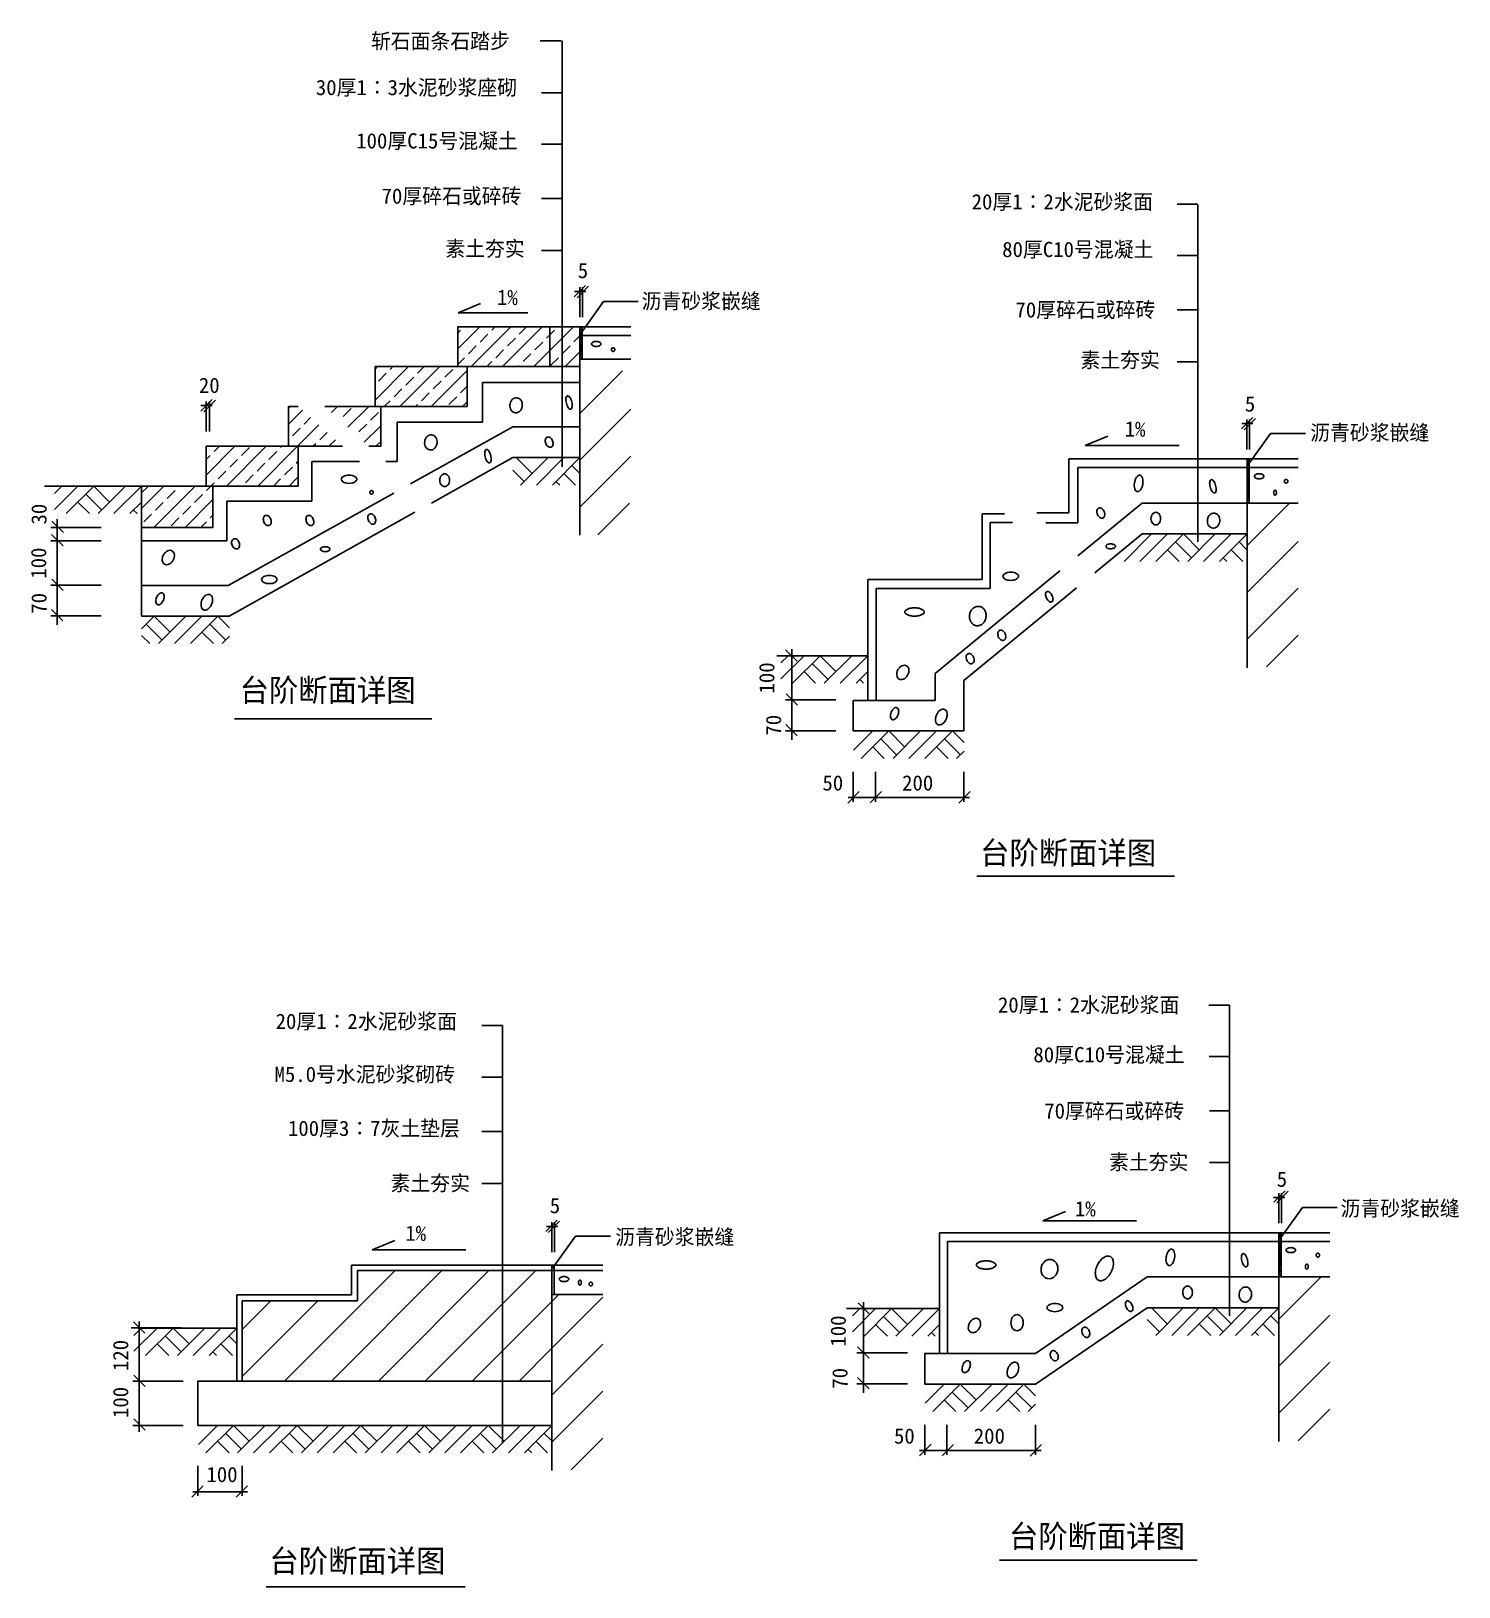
# Model space of a CAD drawing. Header units: metres. Extents: x 831 to 938, y 399 to 516.
import ezdxf

# ---------------------------------------------------------------- set-up
doc = ezdxf.new("R2010")
doc.units = ezdxf.units.M
doc.layers.add('DIM', color=3, linetype='Continuous')
doc.layers.add('zz-1', color=7, linetype='Continuous')

# ---------------------------------------------------------------- blocks, each defined once
blk = doc.blocks.new('_DIMX')
blk.add_lwpolyline([(-24.53, -36.21), (61.29, 49.91)])

msp = doc.modelspace()

# ---------------------------------------------------------------- hatches: boundary and pattern name
h = msp.add_hatch()
h.set_pattern_fill('SOLID')
h.paths.add_polyline_path([(872.17, 491.08), (872, 491.08), (872.17, 493.5), (872.17, 493.5), (872.17, 491.08)])
h = msp.add_hatch()
h.set_pattern_fill('SOLID')
h.paths.add_polyline_path([(872, 493.5), (872.17, 493.5), (872, 491.08), (872, 491.08), (872, 493.5)])
h = msp.add_hatch()
h.set_pattern_fill('SOLID')
h.paths.add_polyline_path([(922.26, 483.55), (922.42, 483.55), (922.26, 480.23), (922.26, 480.23), (922.26, 483.55)])
h = msp.add_hatch()
h.set_pattern_fill('SOLID')
h.paths.add_polyline_path([(922.42, 480.23), (922.26, 480.23), (922.42, 483.55), (922.42, 483.55), (922.42, 480.23)])
h = msp.add_hatch()
h.set_pattern_fill('SOLID')
h.paths.add_polyline_path([(924.65, 425.25), (924.82, 425.25), (924.65, 421.92), (924.65, 421.92), (924.65, 425.25)])
h = msp.add_hatch()
h.set_pattern_fill('SOLID')
h.paths.add_polyline_path([(924.82, 421.92), (924.65, 421.92), (924.82, 425.25), (924.82, 425.25), (924.82, 421.92)])

# ---------------------------------------------------------------- linework, layer by layer
for p, q in [((869.02, 515.05), (870.58, 515.05)), ((870.66, 493.5), (870.66, 515.05)), ((869.11, 511.12), (870.66, 511.12)), ((869.11, 507.25), (870.66, 507.25)), ((869.1, 503.15), (870.66, 503.15)), ((916.98, 502.74), (918.53, 502.74)), ((918.54, 483.63), (918.54, 502.72)), ((869.11, 499.24), (870.66, 499.24)), ((916.98, 498.86), (918.53, 498.86)), ((871.6, 496.16), (872.44, 496.16)), ((872, 496.47), (872, 494.21)), ((872.2, 496.47), (872.2, 494.21)), ((862.82, 494.55), (864.52, 495.25)), ((872.06, 493), (873.77, 495.4)), ((873.77, 495.4), (876.4, 495.4)), ((916.98, 494.77), (918.53, 494.77)), ((862.8, 491.84), (864.46, 493.5)), ((868.08, 494.55), (862.82, 494.55)), ((863.81, 490.5), (866.81, 493.5)), ((865.37, 493.24), (865.63, 493.5)), ((867.43, 492.94), (867.99, 493.5)), ((868.28, 492.61), (869.17, 493.5)), ((869.74, 491.71), (871.52, 493.5)), ((870.66, 482.94), (870.66, 493.5)), ((872, 493.5), (875.85, 493.5)), ((862.8, 493.02), (863.01, 493.24)), ((864.49, 492.35), (865.07, 492.94)), ((866.17, 490.5), (868.28, 492.61)), ((866.55, 492.06), (867.14, 492.65)), ((868.61, 491.76), (869.2, 492.35)), ((869.49, 492.65), (869.74, 492.89)), ((869.74, 492.89), (870.08, 493.24)), ((871.55, 492.37), (872, 492.82)), ((862.8, 490.66), (863.31, 491.17)), ((863.6, 491.47), (864.19, 492.06)), ((865.66, 491.17), (866.25, 491.76)), ((867.73, 490.88), (868.28, 491.43)), ((868.28, 491.43), (868.31, 491.47)), ((868.52, 490.5), (869.74, 491.71)), ((869.79, 490.58), (870.38, 491.17)), ((870.67, 491.47), (871.26, 492.06)), ((870.88, 490.5), (872, 491.62)), ((856.58, 490.34), (856.74, 490.5)), ((856.58, 487.98), (859.1, 490.5)), ((856.83, 489.41), (857.42, 490)), ((857.71, 490.29), (857.92, 490.5)), ((858.45, 487.5), (861.45, 490.5)), ((859.77, 490), (860.28, 490.5)), ((860.81, 487.5), (863.52, 490.21)), ((861.83, 489.7), (862.42, 490.29)), ((864.99, 490.5), (865.37, 490.88)), ((867.35, 490.5), (867.43, 490.58)), ((872, 486.97), (875.2, 490.17)), ((916.98, 490.86), (918.53, 490.86)), ((858, 488.23), (858.59, 488.82)), ((858.89, 489.11), (859.48, 489.7)), ((860.95, 488.82), (861.54, 489.41)), ((863.01, 488.52), (863.52, 489.03)), ((843.45, 487.57), (844.29, 487.57)), ((843.85, 487.88), (843.85, 485.62)), ((844.11, 487.88), (844.11, 485.62)), ((857.27, 487.5), (857.71, 487.93)), ((859.63, 487.5), (859.77, 487.64)), ((860.07, 487.93), (860.66, 488.52)), ((862.13, 487.64), (862.72, 488.23)), ((863.17, 487.5), (863.52, 487.85)), ((850.06, 487.35), (850.2, 487.5)), ((850.06, 486.17), (851.1, 487.22)), ((851.23, 486.17), (851.72, 486.66)), ((853.29, 487.05), (853.74, 487.5)), ((854.18, 486.75), (854.76, 487.34)), ((854.53, 485.93), (856.1, 487.5)), ((856.24, 486.46), (856.83, 487.05)), ((872, 483.44), (875.84, 487.28)), ((922.25, 486.52), (922.25, 484.26)), ((922.45, 486.52), (922.45, 484.26)), ((850.35, 485.28), (850.93, 485.87)), ((850.74, 484.5), (852.34, 486.1)), ((852.41, 484.99), (852.96, 485.54)), ((855.35, 485.58), (855.94, 486.17)), ((855.76, 484.81), (857, 486.04)), ((910.07, 484.55), (911.78, 485.25)), ((921.86, 486.21), (922.7, 486.21)), ((922.32, 483.06), (924.02, 485.46)), ((924.02, 485.46), (926.66, 485.46)), ((843.85, 482.32), (846.02, 484.5)), ((844.45, 484.1), (844.85, 484.5)), ((845.38, 481.49), (848.38, 484.5)), ((846.52, 483.81), (847.11, 484.4)), ((847.74, 481.49), (850.74, 484.5)), ((848.58, 483.51), (849.17, 484.1)), ((849.46, 484.4), (849.56, 484.5)), ((851.92, 484.5), (852.11, 484.69)), ((853.09, 484.5), (853.58, 484.98)), ((856.63, 484.5), (857, 484.86)), ((917.13, 484.55), (910.07, 484.55)), ((843.85, 483.49), (844.16, 483.81)), ((845.63, 482.93), (846.22, 483.51)), ((847.69, 482.63), (848.28, 483.22)), ((849.76, 482.34), (850.35, 482.93)), ((850.64, 483.22), (850.78, 483.36)), ((868.4, 482.44), (867.2, 483.64)), ((869.6, 483.64), (867.53, 481.57)), ((870.8, 483.64), (868.73, 481.57)), ((872, 483.64), (869.93, 481.57)), ((871.96, 482.48), (871.4, 483.04)), ((872, 479.9), (875.84, 483.74)), ((922.26, 483.55), (908.83, 483.55)), ((908.83, 483.55), (908.83, 479.47)), ((918.54, 477.29), (918.54, 483.63)), ((922.26, 483.55), (926.1, 483.55)), ((844.2, 481.49), (844.45, 481.75)), ((844.75, 482.04), (845.34, 482.63)), ((846.81, 481.75), (847.4, 482.34)), ((848.91, 481.49), (849.46, 482.04)), ((850.09, 481.49), (850.78, 482.19)), ((867.8, 481.84), (866.94, 482.7)), ((870.48, 481.57), (870.2, 481.84)), ((871.68, 481.57), (870.8, 482.44)), ((832.98, 481.49), (832.43, 480.94)), ((834.18, 481.49), (832.43, 479.74)), ((835.38, 481.49), (833.31, 479.42)), ((835.98, 479.69), (834.78, 480.89)), ((836.58, 480.29), (835.38, 481.49)), ((837.78, 481.49), (835.71, 479.42)), ((838.98, 481.49), (836.9, 479.42)), ((838.98, 479.81), (840.67, 481.49)), ((838.98, 480.98), (839.45, 481.45)), ((839.9, 478.38), (843.02, 481.49)), ((840.92, 480.57), (841.51, 481.16)), ((841.8, 481.45), (841.85, 481.49)), ((842.98, 480.27), (843.57, 480.86)), ((843.87, 481.16), (844.2, 481.49)), ((835.05, 479.42), (834.18, 480.29)), ((838.98, 480.29), (838.1, 479.42)), ((838.65, 479.42), (838.38, 479.69)), ((839.15, 478.8), (839.74, 479.39)), ((840.04, 479.69), (840.62, 480.27)), ((842.1, 479.39), (842.69, 479.98)), ((842.26, 478.38), (844.36, 480.48)), ((873.36, 477.83), (875.74, 480.21)), ((902.3, 474.45), (902.3, 479.41)), ((903.98, 479.41), (902.3, 479.41)), ((908.83, 479.47), (906.42, 479.47)), ((922.26, 477.03), (925.45, 480.22)), ((835.94, 478.38), (832.15, 478.38)), ((832.63, 471.04), (832.63, 479.01)), ((841.21, 478.51), (841.8, 479.1)), ((843.44, 478.38), (843.87, 478.8)), ((844.16, 479.1), (844.36, 479.3)), ((835.94, 477.38), (832.15, 477.38)), ((915.06, 477.89), (912.99, 475.82)), ((916.26, 477.89), (914.19, 475.82)), ((917.46, 477.89), (915.39, 475.82)), ((918.06, 476.09), (916.86, 477.29)), ((918.66, 476.69), (917.46, 477.89)), ((919.86, 477.89), (917.79, 475.82)), ((921.06, 477.89), (918.98, 475.82)), ((922.26, 477.89), (920.18, 475.82)), ((922.21, 476.73), (921.66, 477.29)), ((922.26, 473.49), (926.1, 477.33)), ((902.9, 473.78), (902.9, 476.05)), ((917.13, 475.82), (916.26, 476.69)), ((920.73, 475.82), (920.46, 476.09)), ((921.93, 475.82), (921.06, 476.69)), ((835.94, 474.04), (832.15, 474.04)), ((893.69, 465.34), (893.69, 474.45)), ((902.3, 474.45), (893.69, 474.45)), ((922.26, 469.96), (926.1, 473.8)), ((835.94, 471.71), (832.15, 471.71)), ((839.93, 471.7), (838.98, 470.75)), ((841.13, 470.5), (839.93, 471.7)), ((842.33, 471.7), (840.26, 469.63)), ((843.53, 471.7), (841.46, 469.63)), ((844.73, 471.7), (842.66, 469.63)), ((845.61, 470.82), (844.73, 471.7)), ((839.6, 469.63), (838.98, 470.25)), ((840.53, 469.9), (839.33, 471.1)), ((844.4, 469.63), (843.53, 470.5)), ((845.33, 469.9), (844.13, 471.1)), ((845.61, 470.18), (845.05, 469.63)), ((923.72, 467.88), (926.1, 470.26)), ((887.96, 462.39), (887.96, 469.22)), ((890.62, 468.72), (886.83, 468.72)), ((887.69, 468.72), (887.13, 468.17)), ((888.89, 468.72), (887.13, 466.97)), ((890.09, 468.72), (888.01, 466.65)), ((890.69, 466.92), (889.49, 468.12)), ((891.29, 467.52), (890.09, 468.72)), ((892.49, 468.72), (890.41, 466.65)), ((893.69, 468.72), (891.61, 466.65)), ((889.76, 466.65), (888.89, 467.52)), ((893.69, 467.52), (892.81, 466.65)), ((893.36, 466.65), (893.09, 466.92)), ((900.92, 463.05), (900.92, 466.84)), ((891.27, 465.39), (887.48, 465.39)), ((891.27, 463.06), (887.48, 463.06)), ((894.06, 463.05), (892.62, 461.61)), ((895.26, 463.05), (893.19, 460.97)), ((896.46, 461.85), (895.26, 463.05)), ((897.66, 463.05), (895.59, 460.97)), ((898.86, 463.05), (896.79, 460.97)), ((900.06, 463.05), (897.98, 460.97)), ((900.94, 462.17), (900.06, 463.05)), ((894.93, 460.97), (894.06, 461.85)), ((895.86, 461.25), (894.66, 462.45)), ((899.73, 460.97), (898.86, 461.85)), ((900.66, 461.25), (899.46, 462.45)), ((900.94, 461.53), (900.38, 460.97)), ((892.59, 459.98), (892.59, 457.72)), ((894.26, 459.98), (894.26, 457.72)), ((900.92, 459.98), (900.92, 457.72)), ((892.2, 458.04), (901.35, 458.04)), ((919.38, 442.4), (920.93, 442.4)), ((920.93, 425.2), (920.93, 442.4)), ((864.62, 440.85), (866.17, 440.85)), ((866.17, 422.87), (866.17, 440.86)), ((919.39, 438.53), (920.94, 438.53)), ((864.62, 436.98), (866.17, 436.98)), ((919.43, 434.43), (920.98, 434.43)), ((864.62, 432.88), (866.17, 432.88)), ((919.43, 430.53), (920.98, 430.53)), ((864.62, 428.97), (866.17, 428.97)), ((924.25, 427.91), (925.09, 427.91)), ((924.64, 428.22), (924.64, 425.96)), ((924.85, 428.22), (924.85, 425.96)), ((906.87, 426.15), (908.58, 426.85)), ((924.71, 424.75), (926.42, 427.16)), ((926.42, 427.16), (929.05, 427.16)), ((869.49, 425.73), (870.33, 425.73)), ((869.89, 426.04), (869.89, 423.78)), ((870.09, 426.04), (870.09, 423.78)), ((913.93, 426.15), (906.87, 426.15)), ((856.36, 423.97), (858.06, 424.67)), ((869.95, 422.58), (871.66, 424.98)), ((871.66, 424.98), (874.3, 424.98)), ((924.65, 425.25), (899.08, 425.25)), ((899.08, 416.15), (899.08, 425.25)), ((920.93, 418.99), (920.93, 425.2)), ((924.65, 425.25), (928.49, 425.25)), ((924.65, 421.92), (924.82, 425.25)), ((924.65, 425.25), (924.82, 425.25)), ((924.82, 425.25), (924.65, 421.92)), ((924.65, 421.92), (924.65, 425.25)), ((924.82, 425.25), (924.82, 425.25)), ((924.82, 425.25), (924.82, 421.92)), ((924.82, 421.92), (924.82, 424.85)), ((863.42, 423.97), (856.36, 423.97)), ((849.75, 414.07), (858.08, 422.41)), ((853.28, 414.07), (861.61, 422.41)), ((854.8, 422.8), (873.73, 422.8)), ((854.8, 422.8), (854.8, 420.57)), ((856.82, 414.07), (865.15, 422.41)), ((860.35, 414.07), (868.68, 422.41)), ((866.17, 409.38), (866.17, 422.87)), ((870.06, 420.6), (870.06, 422.41)), ((924.65, 418.73), (927.84, 421.92)), ((924.65, 421.92), (928.49, 421.92)), ((924.82, 421.92), (924.65, 421.92)), ((924.65, 421.92), (924.65, 421.92)), ((846.17, 414.07), (846.17, 420.57)), ((854.8, 420.57), (846.17, 420.57)), ((846.56, 414.43), (852.27, 420.13)), ((846.56, 417.96), (848.73, 420.13)), ((863.89, 414.07), (869.89, 420.08)), ((869.89, 420.08), (870.41, 420.6)), ((869.89, 416.55), (873.73, 420.39)), ((893.36, 413.19), (893.36, 420.03)), ((916.25, 418.39), (915.05, 419.59)), ((917.45, 419.59), (915.38, 417.51)), ((918.65, 419.59), (916.58, 417.51)), ((919.85, 419.59), (917.78, 417.51)), ((921.05, 418.39), (919.85, 419.59)), ((922.25, 419.59), (920.18, 417.51)), ((923.45, 419.59), (921.38, 417.51)), ((924.65, 419.59), (922.58, 417.51)), ((838.81, 410.25), (838.81, 418.57)), ((895.88, 419.54), (892.08, 419.54)), ((894.28, 419.53), (892.53, 417.78)), ((893.08, 419.53), (892.53, 418.98)), ((895.48, 419.53), (893.41, 417.46)), ((896.08, 417.73), (894.88, 418.93)), ((896.68, 418.33), (895.48, 419.53)), ((897.88, 419.53), (895.81, 417.46)), ((899.08, 419.53), (897.01, 417.46)), ((915.65, 417.79), (914.72, 418.72)), ((920.45, 417.79), (919.25, 418.99)), ((924.61, 418.43), (924.05, 418.99)), ((924.65, 415.19), (928.49, 419.03)), ((842, 418.09), (838.21, 418.09)), ((840.16, 418.07), (838.4, 416.32)), ((838.96, 418.07), (838.4, 417.52)), ((841.36, 418.07), (839.28, 416)), ((841.96, 416.27), (840.76, 417.47)), ((842.56, 416.87), (841.36, 418.07)), ((843.76, 418.07), (841.68, 416)), ((844.96, 418.07), (842.88, 416)), ((846.16, 418.07), (844.08, 416)), ((846.11, 416.92), (845.56, 417.47)), ((895.16, 417.46), (894.28, 418.33)), ((899.08, 418.33), (898.21, 417.46)), ((898.75, 417.46), (898.48, 417.73)), ((919.52, 417.51), (918.65, 418.39)), ((923.12, 417.51), (922.85, 417.79)), ((924.32, 417.51), (923.45, 418.39)), ((841.03, 416), (840.16, 416.87)), ((844.63, 416), (844.36, 416.27)), ((845.83, 416), (844.96, 416.87)), ((867.42, 414.07), (869.89, 416.55)), ((869.89, 413.01), (873.73, 416.85)), ((896.67, 416.2), (892.87, 416.2)), ((924.65, 411.66), (928.49, 415.5)), ((842.12, 414.07), (838.33, 414.07)), ((896.67, 413.86), (892.87, 413.86)), ((899.45, 413.85), (898.01, 412.41)), ((900.65, 413.85), (898.58, 411.78)), ((901.85, 412.65), (900.65, 413.85)), ((903.05, 413.85), (900.98, 411.78)), ((904.25, 413.85), (902.18, 411.78)), ((905.45, 413.85), (903.38, 411.78)), ((906.33, 412.97), (905.45, 413.85)), ((869.89, 409.48), (873.73, 413.32)), ((900.33, 411.78), (899.45, 412.65)), ((901.25, 412.05), (900.05, 413.25)), ((905.13, 411.78), (904.25, 412.65)), ((906.05, 412.05), (904.85, 413.25)), ((906.33, 412.33), (905.78, 411.78)), ((926.11, 409.58), (928.49, 411.96)), ((842.12, 410.74), (838.33, 410.74)), ((844.7, 410.74), (843.26, 409.3)), ((845.9, 410.74), (843.82, 408.67)), ((847.1, 409.54), (845.9, 410.74)), ((848.3, 410.74), (846.22, 408.67)), ((849.5, 410.74), (847.42, 408.67)), ((850.7, 410.74), (848.62, 408.67)), ((851.9, 409.54), (850.7, 410.74)), ((853.1, 410.74), (851.02, 408.67)), ((854.3, 410.74), (852.22, 408.67)), ((855.5, 410.74), (853.42, 408.67)), ((856.7, 409.54), (855.5, 410.74)), ((857.9, 410.74), (855.82, 408.67)), ((859.09, 410.74), (857.02, 408.67)), ((860.29, 410.74), (858.22, 408.67)), ((861.49, 409.54), (860.29, 410.74)), ((862.69, 410.74), (860.62, 408.67)), ((863.89, 410.74), (861.82, 408.67)), ((865.09, 410.74), (863.02, 408.67)), ((866.29, 409.54), (865.09, 410.74)), ((867.49, 410.74), (865.42, 408.67)), ((868.69, 410.74), (866.62, 408.67)), ((869.89, 410.74), (867.82, 408.67)), ((897.99, 410.79), (897.99, 408.53)), ((899.65, 410.79), (899.65, 408.53)), ((906.32, 410.79), (906.32, 408.53)), ((845.57, 408.67), (844.7, 409.54)), ((846.5, 408.94), (845.3, 410.14)), ((850.37, 408.67), (849.5, 409.54)), ((851.3, 408.94), (850.1, 410.14)), ((855.17, 408.67), (854.3, 409.54)), ((856.1, 408.94), (854.9, 410.14)), ((859.97, 408.67), (859.09, 409.54)), ((860.89, 408.94), (859.69, 410.14)), ((864.77, 408.67), (863.89, 409.54)), ((865.69, 408.94), (864.49, 410.14)), ((869.57, 408.67), (868.69, 409.54)), ((869.85, 409.59), (869.29, 410.14)), ((871.35, 407.4), (873.73, 409.78)), ((868.37, 408.67), (868.09, 408.94)), ((897.59, 408.85), (906.75, 408.85)), ((843.23, 407.68), (843.23, 405.42)), ((846.56, 407.68), (846.56, 405.42)), ((842.84, 405.74), (846.97, 405.74)), ((848.38, 398.57), (863.35, 398.57))]:
    msp.add_line(p, q)
for points in [[(862.8, 490.5), (862.8, 493.5), (869.74, 493.5)], [(869.74, 493.5), (872, 493.5)], [(869.74, 493.5), (869.74, 490.5)], [(872, 492.83), (872, 493.5)], [(872, 493.1), (872, 493.5)], [(872.17, 491.08), (872, 491.08), (872.17, 493.5), (872.17, 493.5), (872.17, 491.08)], [(872, 493.5), (872.17, 493.5), (872, 491.08), (872, 491.08), (872, 493.5)], [(872.17, 493.1), (872.17, 493.5)], [(872, 492.83), (875.84, 492.83)], [(872, 484.5), (872, 492.83)], [(872.17, 491.08), (872.17, 493.1)], [(856.58, 487.5), (856.58, 490.5), (863.52, 490.5)], [(863.52, 487.5), (863.52, 490.5)], [(863.52, 490.5), (872, 490.5)], [(872, 491.07), (875.84, 491.07)], [(864.66, 486.32), (864.66, 489.3)], [(864.66, 489.3), (872, 489.3)], [(850.06, 484.5), (850.06, 487.5), (850.79, 487.5)], [(852.79, 487.5), (857, 487.5)], [(856.11, 484.5), (857, 484.5), (857, 487.5)], [(857, 487.5), (863.52, 487.5)], [(858.24, 486.32), (863.32, 486.32)], [(858.24, 483.34), (858.24, 486.32)], [(866.94, 485.97), (859.23, 481.67)], [(863.32, 486.32), (864.66, 486.32)], [(872, 485.97), (866.94, 485.97)], [(843.85, 481.49), (843.85, 484.5), (850.78, 484.5)], [(850.78, 484.5), (854.11, 484.5)], [(850.78, 484.47), (850.78, 484.5)], [(850.78, 484.47), (850.78, 481.49)], [(872, 484.66), (872, 477.79)], [(851.82, 480.36), (851.82, 483.34)], [(851.82, 483.34), (855.39, 483.34)], [(857.38, 483.34), (858.24, 483.34)], [(866.94, 483.64), (860.82, 480.22)], [(872, 483.64), (866.94, 483.64)], [(909.51, 482.89), (909.51, 478.74)], [(922.26, 482.89), (909.51, 482.89)], [(922.26, 483.55), (922.42, 483.55), (922.26, 480.23), (922.26, 480.23), (922.26, 483.55)], [(922.42, 480.23), (922.26, 480.23), (922.42, 483.55), (922.42, 483.55), (922.42, 480.23)], [(922.26, 482.89), (922.26, 483.55)], [(922.26, 483.15), (922.26, 483.55)], [(922.26, 474.56), (922.26, 482.89)], [(922.26, 482.89), (926.1, 482.89)], [(922.42, 483.16), (922.42, 483.55)], [(922.42, 480.22), (922.42, 483.15)], [(838.98, 481.49), (831.66, 481.49)], [(844.36, 481.49), (838.98, 481.49)], [(838.98, 474), (838.98, 481.49)], [(844.36, 481.49), (844.36, 478.38)], [(844.36, 481.49), (849.44, 481.49)], [(857.99, 480.97), (845.5, 474)], [(849.44, 481.49), (850.78, 481.49)], [(845.4, 477.38), (845.4, 480.36)], [(845.4, 480.36), (850.47, 480.36)], [(859.58, 479.52), (845.59, 471.7)], [(850.47, 480.36), (851.82, 480.36)], [(909.52, 476.24), (913.99, 479.92)], [(913.99, 479.92), (914.36, 480.22)], [(922.26, 480.22), (914.36, 480.22)], [(922.26, 480.22), (926.1, 480.22)], [(844.36, 478.38), (838.98, 478.38)], [(902.9, 473.78), (902.9, 478.75)], [(904.6, 478.75), (902.9, 478.75)], [(909.51, 478.74), (907.09, 478.74)], [(838.98, 477.38), (844.05, 477.38)], [(844.05, 477.38), (845.4, 477.38)], [(910.78, 474.95), (914.36, 477.89)], [(922.26, 477.89), (914.36, 477.89)], [(907.46, 474.54), (908.16, 475.12)], [(838.98, 474), (838.98, 471.7)], [(838.98, 474), (845.5, 474)], [(894.31, 465.34), (894.31, 473.78)], [(902.9, 473.78), (894.31, 473.78)], [(900.92, 469.17), (907.46, 474.54)], [(908.51, 473.08), (909.42, 473.83)], [(922.26, 471.22), (922.26, 474.56)], [(900.92, 466.84), (908.51, 473.08)], [(845.59, 471.7), (838.98, 471.7)], [(922.26, 471.22), (922.26, 467.81)], [(898.76, 467.39), (900.92, 469.17)], [(893.69, 468.72), (887.98, 468.72)], [(898.76, 465.34), (898.76, 467.39)], [(892.59, 463.05), (892.59, 465.34)], [(898.76, 465.34), (892.59, 465.34)], [(900.92, 463.05), (892.59, 463.05)], [(910, 424.59), (899.7, 424.59)], [(899.7, 416.15), (899.7, 424.59)], [(924.65, 424.59), (910, 424.59)], [(924.65, 424.85), (924.65, 425.25)], [(924.65, 424.59), (924.65, 425.25)], [(924.65, 424.59), (928.49, 424.59)], [(924.65, 416.25), (924.65, 424.59)], [(924.82, 424.85), (924.82, 425.25)], [(869.89, 422.41), (855.24, 422.41)], [(855.24, 422.41), (855.24, 420.13)], [(869.89, 422.41), (869.89, 422.8)], [(869.89, 414.07), (869.89, 422.41)], [(869.89, 422.41), (873.73, 422.41)], [(870.06, 422.41), (870.06, 422.8)], [(906.32, 416.15), (914.72, 421.92)], [(924.65, 421.92), (914.72, 421.92)], [(846.56, 418.07), (846.56, 420.13)], [(855.24, 420.13), (846.56, 420.13)], [(869.89, 420.6), (873.73, 420.6)], [(906.32, 413.85), (914.72, 419.59)], [(924.65, 419.59), (914.72, 419.59)], [(899.08, 419.53), (893.4, 419.53)], [(846.16, 418.07), (838.92, 418.07)], [(846.56, 414.07), (846.56, 418.07)], [(897.99, 413.85), (897.99, 416.15)], [(906.32, 416.15), (897.99, 416.15)], [(924.65, 412.92), (924.65, 416.25)], [(843.23, 410.74), (843.23, 414.07)], [(869.89, 414.07), (843.23, 414.07)], [(869.89, 410.74), (869.89, 414.07)], [(906.32, 413.85), (897.99, 413.85)], [(924.65, 412.92), (924.65, 409.51)], [(869.89, 410.74), (843.23, 410.74)], [(869.89, 410.74), (869.89, 407.33)]]:
    msp.add_lwpolyline(points)
for points in [[(873.59, 492.21, 0.17), (873.57, 492.27, 0.11), (873.49, 492.34, 0.07), (873.38, 492.38, 0.05), (873.24, 492.4, 0.05), (873.09, 492.38, 0.07), (872.99, 492.34, 0.11), (872.9, 492.27, 0.17), (872.88, 492.21, 0.17), (872.9, 492.14, 0.11), (872.99, 492.07, 0.07), (873.09, 492.03, 0.05), (873.24, 492.02, 0.05), (873.38, 492.03, 0.07), (873.49, 492.07, 0.11), (873.57, 492.14, 0.17), (873.59, 492.21, 0.17)], [(874.37, 491.78, 0.09), (874.38, 491.72, 0.1), (874.41, 491.68, 0.1), (874.46, 491.65, 0.11), (874.5, 491.64, 0.11), (874.55, 491.65, 0.1), (874.6, 491.68, 0.1), (874.62, 491.72, 0.09), (874.64, 491.78, 0.09), (874.62, 491.83, 0.1), (874.6, 491.88, 0.1), (874.55, 491.91, 0.11), (874.5, 491.92, 0.11), (874.46, 491.91, 0.1), (874.41, 491.88, 0.1), (874.38, 491.83, 0.09), (874.37, 491.78, 0.09)], [(866.73, 487.63, 0.08), (866.74, 487.41, 0.09), (866.82, 487.22, 0.1), (866.97, 487.07, 0.12), (867.14, 487.01, 0.12), (867.31, 487.04, 0.1), (867.48, 487.14, 0.09), (867.6, 487.31, 0.08), (867.66, 487.53, 0.08), (867.65, 487.76, 0.09), (867.57, 487.95, 0.1), (867.43, 488.09, 0.12), (867.26, 488.15, 0.12), (867.08, 488.13, 0.1), (866.91, 488.02, 0.09), (866.79, 487.85, 0.08), (866.73, 487.63, 0.08)], [(870.98, 487.74, 0.04), (871.05, 487.54, 0.06), (871.13, 487.4, 0.1), (871.24, 487.3, 0.2), (871.31, 487.28, 0.2), (871.37, 487.33, 0.1), (871.42, 487.47, 0.06), (871.43, 487.63, 0.04), (871.39, 487.84, 0.04), (871.32, 488.04, 0.06), (871.24, 488.18, 0.1), (871.13, 488.28, 0.2), (871.06, 488.29, 0.2), (871, 488.25, 0.1), (870.95, 488.11, 0.06), (870.94, 487.95, 0.04), (870.98, 487.74, 0.04)], [(860.31, 484.84, 0.08), (860.32, 484.61, 0.09), (860.4, 484.42, 0.1), (860.55, 484.28, 0.12), (860.71, 484.22, 0.12), (860.89, 484.24, 0.1), (861.06, 484.35, 0.09), (861.18, 484.52, 0.08), (861.24, 484.74, 0.08), (861.23, 484.96, 0.09), (861.15, 485.15, 0.1), (861.01, 485.3, 0.12), (860.84, 485.36, 0.12), (860.66, 485.33, 0.1), (860.49, 485.23, 0.09), (860.37, 485.06, 0.08), (860.31, 484.84, 0.08)], [(864.87, 483.7, 0.04), (864.94, 483.5, 0.06), (865.02, 483.36, 0.1), (865.13, 483.26, 0.2), (865.2, 483.25, 0.2), (865.26, 483.29, 0.1), (865.31, 483.43, 0.06), (865.32, 483.59, 0.04), (865.28, 483.8, 0.04), (865.21, 484.01, 0.06), (865.13, 484.15, 0.1), (865.02, 484.25, 0.2), (864.95, 484.26, 0.2), (864.89, 484.21, 0.1), (864.84, 484.07, 0.06), (864.83, 483.91, 0.04), (864.87, 483.7, 0.04)], [(869.43, 484.7, 0.07), (869.51, 484.56, 0.08), (869.61, 484.47, 0.11), (869.73, 484.42, 0.14), (869.83, 484.43, 0.14), (869.92, 484.49, 0.11), (869.97, 484.61, 0.08), (869.98, 484.75, 0.07), (869.94, 484.91, 0.07), (869.86, 485.05, 0.08), (869.76, 485.15, 0.11), (869.64, 485.19, 0.14), (869.53, 485.18, 0.14), (869.45, 485.12, 0.11), (869.4, 485, 0.08), (869.39, 484.86, 0.07), (869.43, 484.7, 0.07)], [(854.62, 482.32, 0.05), (854.38, 482.3, 0.07), (854.2, 482.23, 0.11), (854.07, 482.12, 0.17), (854.03, 482.01, 0.17), (854.07, 481.91, 0.11), (854.2, 481.79, 0.07), (854.38, 481.73, 0.05), (854.62, 481.7, 0.05), (854.85, 481.73, 0.07), (855.03, 481.79, 0.11), (855.16, 481.91, 0.17), (855.2, 482.01, 0.17), (855.16, 482.12, 0.11), (855.03, 482.23, 0.07), (854.85, 482.3, 0.05), (854.62, 482.32, 0.05)], [(861.45, 481.94, 0.08), (861.48, 481.75, 0.09), (861.56, 481.6, 0.11), (861.68, 481.5, 0.13), (861.81, 481.46, 0.13), (861.95, 481.5, 0.11), (862.07, 481.6, 0.09), (862.15, 481.75, 0.08), (862.18, 481.94, 0.08), (862.15, 482.13, 0.09), (862.07, 482.28, 0.11), (861.95, 482.38, 0.13), (861.81, 482.42, 0.13), (861.68, 482.38, 0.11), (861.56, 482.28, 0.09), (861.48, 482.13, 0.08), (861.45, 481.94, 0.08)], [(913.78, 481.74, 0.05), (913.76, 481.49, 0.07), (913.8, 481.29, 0.1), (913.89, 481.13, 0.17), (913.99, 481.08, 0.17), (914.1, 481.1, 0.1), (914.24, 481.22, 0.07), (914.33, 481.39, 0.05), (914.4, 481.64, 0.05), (914.41, 481.89, 0.07), (914.38, 482.09, 0.1), (914.29, 482.25, 0.17), (914.19, 482.31, 0.17), (914.08, 482.29, 0.1), (913.94, 482.16, 0.07), (913.84, 481.99, 0.05), (913.78, 481.74, 0.05)], [(919.47, 481.43, 0.04), (919.54, 481.23, 0.06), (919.62, 481.09, 0.1), (919.73, 480.99, 0.2), (919.81, 480.98, 0.2), (919.87, 481.02, 0.1), (919.92, 481.16, 0.06), (919.92, 481.33, 0.04), (919.89, 481.54, 0.04), (919.82, 481.74, 0.06), (919.74, 481.88, 0.1), (919.63, 481.98, 0.2), (919.55, 481.99, 0.2), (919.49, 481.94, 0.1), (919.44, 481.8, 0.06), (919.44, 481.64, 0.04), (919.47, 481.43, 0.04)], [(923.52, 482.24, 0.17), (923.5, 482.3, 0.11), (923.42, 482.37, 0.07), (923.31, 482.41, 0.05), (923.17, 482.43, 0.05), (923.02, 482.41, 0.07), (922.91, 482.37, 0.11), (922.83, 482.3, 0.17), (922.81, 482.24, 0.17), (922.83, 482.17, 0.11), (922.91, 482.1, 0.07), (923.02, 482.06, 0.05), (923.17, 482.05, 0.05), (923.31, 482.06, 0.07), (923.42, 482.1, 0.11), (923.5, 482.17, 0.17), (923.52, 482.24, 0.17)], [(925.07, 481.86, 0.09), (925.08, 481.8, 0.1), (925.1, 481.76, 0.1), (925.15, 481.73, 0.11), (925.2, 481.72, 0.11), (925.25, 481.73, 0.1), (925.29, 481.76, 0.1), (925.32, 481.8, 0.09), (925.33, 481.86, 0.09), (925.32, 481.91, 0.1), (925.29, 481.96, 0.1), (925.25, 481.99, 0.11), (925.2, 482, 0.11), (925.15, 481.99, 0.1), (925.1, 481.96, 0.1), (925.08, 481.91, 0.09), (925.07, 481.86, 0.09)], [(856.17, 481.02, 0.09), (856.18, 480.97, 0.1), (856.21, 480.92, 0.1), (856.25, 480.89, 0.11), (856.3, 480.88, 0.11), (856.35, 480.89, 0.1), (856.39, 480.92, 0.1), (856.42, 480.97, 0.09), (856.43, 481.02, 0.09), (856.42, 481.08, 0.1), (856.39, 481.12, 0.1), (856.35, 481.15, 0.11), (856.3, 481.16, 0.11), (856.25, 481.15, 0.1), (856.21, 481.12, 0.1), (856.18, 481.08, 0.09), (856.17, 481.02, 0.09)], [(924.26, 481, 0.06), (924.27, 480.92, 0.07), (924.29, 480.86, 0.11), (924.33, 480.82, 0.16), (924.37, 480.81, 0.16), (924.4, 480.82, 0.11), (924.44, 480.86, 0.07), (924.46, 480.92, 0.06), (924.47, 481, 0.06), (924.46, 481.07, 0.07), (924.44, 481.13, 0.11), (924.4, 481.17, 0.16), (924.37, 481.19, 0.16), (924.33, 481.17, 0.11), (924.29, 481.13, 0.07), (924.27, 481.07, 0.06), (924.26, 481, 0.06)], [(856.07, 478.91, 0.07), (856.15, 478.77, 0.08), (856.25, 478.67, 0.11), (856.37, 478.62, 0.14), (856.47, 478.64, 0.14), (856.56, 478.7, 0.11), (856.61, 478.82, 0.08), (856.62, 478.96, 0.07), (856.58, 479.11, 0.07), (856.5, 479.25, 0.08), (856.4, 479.35, 0.11), (856.28, 479.4, 0.14), (856.17, 479.39, 0.14), (856.09, 479.32, 0.11), (856.04, 479.2, 0.08), (856.03, 479.06, 0.07), (856.07, 478.91, 0.07)], [(910.98, 479.36, 0.07), (911.06, 479.22, 0.08), (911.16, 479.13, 0.11), (911.29, 479.08, 0.14), (911.39, 479.09, 0.14), (911.47, 479.15, 0.11), (911.53, 479.27, 0.08), (911.54, 479.41, 0.07), (911.5, 479.57, 0.07), (911.42, 479.71, 0.08), (911.32, 479.8, 0.11), (911.19, 479.85, 0.14), (911.09, 479.84, 0.14), (911.01, 479.78, 0.11), (910.95, 479.66, 0.08), (910.94, 479.52, 0.07), (910.98, 479.36, 0.07)], [(915.02, 479.05, 0.08), (915.05, 478.86, 0.09), (915.13, 478.71, 0.11), (915.25, 478.61, 0.13), (915.38, 478.57, 0.13), (915.52, 478.61, 0.11), (915.64, 478.71, 0.09), (915.72, 478.86, 0.08), (915.74, 479.05, 0.08), (915.72, 479.24, 0.09), (915.64, 479.39, 0.11), (915.52, 479.49, 0.13), (915.38, 479.53, 0.13), (915.25, 479.49, 0.11), (915.13, 479.39, 0.09), (915.05, 479.24, 0.08), (915.02, 479.05, 0.08)], [(919.27, 478.95, 0.08), (919.28, 478.72, 0.09), (919.36, 478.53, 0.1), (919.5, 478.39, 0.12), (919.67, 478.33, 0.12), (919.85, 478.35, 0.1), (920.02, 478.46, 0.09), (920.14, 478.63, 0.08), (920.2, 478.84, 0.08), (920.19, 479.07, 0.09), (920.11, 479.26, 0.1), (919.96, 479.4, 0.12), (919.8, 479.46, 0.12), (919.62, 479.44, 0.1), (919.45, 479.33, 0.09), (919.33, 479.17, 0.08), (919.27, 478.95, 0.08)], [(848.19, 478.8, 0.07), (848.28, 478.66, 0.08), (848.38, 478.57, 0.11), (848.5, 478.52, 0.14), (848.6, 478.53, 0.14), (848.69, 478.6, 0.11), (848.74, 478.71, 0.08), (848.75, 478.85, 0.07), (848.71, 479.01, 0.07), (848.63, 479.15, 0.08), (848.53, 479.25, 0.11), (848.41, 479.29, 0.14), (848.3, 479.28, 0.14), (848.22, 479.22, 0.11), (848.16, 479.1, 0.08), (848.16, 478.96, 0.07), (848.19, 478.8, 0.07)], [(851.41, 478.8, 0.07), (851.49, 478.66, 0.08), (851.59, 478.57, 0.11), (851.71, 478.52, 0.14), (851.81, 478.53, 0.14), (851.9, 478.6, 0.11), (851.95, 478.71, 0.08), (851.96, 478.85, 0.07), (851.92, 479.01, 0.07), (851.84, 479.15, 0.08), (851.74, 479.25, 0.11), (851.62, 479.29, 0.14), (851.51, 479.28, 0.14), (851.43, 479.22, 0.11), (851.37, 479.1, 0.08), (851.37, 478.96, 0.07), (851.41, 478.8, 0.07)], [(845.81, 477.04, 0.07), (845.89, 476.9, 0.08), (845.99, 476.81, 0.11), (846.12, 476.76, 0.14), (846.22, 476.77, 0.14), (846.3, 476.84, 0.11), (846.36, 476.96, 0.08), (846.37, 477.09, 0.07), (846.33, 477.25, 0.07), (846.25, 477.39, 0.08), (846.15, 477.49, 0.11), (846.03, 477.53, 0.14), (845.92, 477.52, 0.14), (845.84, 477.46, 0.11), (845.78, 477.34, 0.08), (845.77, 477.2, 0.07), (845.81, 477.04, 0.07)], [(912.34, 476.96, 0.17), (912.32, 477.02, 0.11), (912.23, 477.09, 0.07), (912.13, 477.13, 0.05), (911.98, 477.15, 0.05), (911.84, 477.13, 0.07), (911.73, 477.09, 0.11), (911.65, 477.02, 0.17), (911.63, 476.96, 0.17), (911.65, 476.89, 0.11), (911.73, 476.83, 0.07), (911.84, 476.79, 0.05), (911.98, 476.77, 0.05), (912.13, 476.79, 0.07), (912.23, 476.83, 0.11), (912.32, 476.89, 0.17), (912.34, 476.96, 0.17)], [(840.63, 476.32, 0.07), (840.55, 476.1, 0.08), (840.54, 475.9, 0.11), (840.6, 475.72, 0.13), (840.71, 475.61, 0.13), (840.86, 475.57, 0.11), (841.05, 475.61, 0.08), (841.22, 475.72, 0.07), (841.36, 475.91, 0.07), (841.44, 476.12, 0.08), (841.46, 476.32, 0.11), (841.4, 476.5, 0.13), (841.28, 476.62, 0.13), (841.13, 476.66, 0.11), (840.94, 476.61, 0.08), (840.78, 476.5, 0.07), (840.63, 476.32, 0.07)], [(853.18, 476.74, 0.17), (853.15, 476.81, 0.11), (853.07, 476.88, 0.07), (852.96, 476.92, 0.05), (852.82, 476.93, 0.05), (852.68, 476.92, 0.07), (852.57, 476.88, 0.11), (852.49, 476.81, 0.17), (852.46, 476.74, 0.17), (852.49, 476.68, 0.11), (852.57, 476.61, 0.07), (852.68, 476.57, 0.05), (852.82, 476.55, 0.05), (852.96, 476.57, 0.07), (853.07, 476.61, 0.11), (853.15, 476.68, 0.17), (853.18, 476.74, 0.17)], [(848.61, 474.77, 0.05), (848.37, 474.74, 0.07), (848.19, 474.68, 0.11), (848.06, 474.56, 0.17), (848.02, 474.46, 0.17), (848.06, 474.35, 0.11), (848.19, 474.24, 0.07), (848.37, 474.17, 0.05), (848.61, 474.15, 0.05), (848.85, 474.17, 0.07), (849.02, 474.24, 0.11), (849.16, 474.35, 0.17), (849.19, 474.46, 0.17), (849.16, 474.56, 0.11), (849.02, 474.68, 0.07), (848.85, 474.74, 0.05), (848.61, 474.77, 0.05)], [(904.46, 475.01, 0.05), (904.22, 474.99, 0.07), (904.04, 474.92, 0.11), (903.91, 474.81, 0.17), (903.87, 474.7, 0.17), (903.91, 474.6, 0.11), (904.04, 474.48, 0.07), (904.22, 474.42, 0.05), (904.46, 474.39, 0.05), (904.69, 474.42, 0.07), (904.87, 474.48, 0.11), (905.01, 474.6, 0.17), (905.04, 474.7, 0.17), (905.01, 474.81, 0.11), (904.87, 474.92, 0.07), (904.69, 474.99, 0.05), (904.46, 475.01, 0.05)], [(907.15, 473.05, 0.06), (907.24, 472.9, 0.07), (907.34, 472.81, 0.11), (907.46, 472.76, 0.16), (907.55, 472.77, 0.16), (907.61, 472.83, 0.11), (907.64, 472.96, 0.07), (907.62, 473.09, 0.06), (907.56, 473.26, 0.06), (907.47, 473.4, 0.07), (907.37, 473.5, 0.11), (907.25, 473.55, 0.16), (907.17, 473.53, 0.16), (907.11, 473.47, 0.11), (907.07, 473.35, 0.07), (907.09, 473.21, 0.06), (907.15, 473.05, 0.06)], [(840.12, 473.11, 0.06), (840.07, 472.93, 0.07), (840.07, 472.77, 0.11), (840.12, 472.63, 0.16), (840.2, 472.56, 0.16), (840.3, 472.56, 0.11), (840.43, 472.62, 0.07), (840.54, 472.74, 0.06), (840.63, 472.9, 0.06), (840.68, 473.09, 0.07), (840.68, 473.25, 0.11), (840.63, 473.39, 0.16), (840.55, 473.45, 0.16), (840.45, 473.46, 0.11), (840.32, 473.39, 0.07), (840.21, 473.28, 0.06), (840.12, 473.11, 0.06)], [(843.53, 472.9, 0.06), (843.47, 472.66, 0.08), (843.47, 472.45, 0.11), (843.54, 472.27, 0.15), (843.65, 472.17, 0.15), (843.8, 472.16, 0.11), (843.98, 472.23, 0.08), (844.13, 472.38, 0.06), (844.26, 472.59, 0.06), (844.33, 472.84, 0.08), (844.33, 473.05, 0.11), (844.26, 473.23, 0.15), (844.14, 473.32, 0.15), (844, 473.34, 0.11), (843.81, 473.27, 0.08), (843.66, 473.12, 0.06), (843.53, 472.9, 0.06)], [(897.21, 472.32, 0.04), (896.91, 472.3, 0.06), (896.69, 472.23, 0.1), (896.52, 472.11, 0.2), (896.47, 472.01, 0.2), (896.52, 471.91, 0.1), (896.69, 471.79, 0.06), (896.91, 471.73, 0.04), (897.21, 471.7, 0.04), (897.5, 471.73, 0.06), (897.72, 471.79, 0.1), (897.9, 471.91, 0.2), (897.94, 472.01, 0.2), (897.9, 472.11, 0.1), (897.72, 472.23, 0.06), (897.5, 472.3, 0.04), (897.21, 472.32, 0.04)], [(901.35, 471.81, 0.09), (901.35, 471.52, 0.09), (901.45, 471.27, 0.1), (901.63, 471.07, 0.11), (901.85, 470.98, 0.11), (902.09, 471, 0.1), (902.33, 471.12, 0.09), (902.5, 471.33, 0.09), (902.59, 471.6, 0.09), (902.59, 471.89, 0.09), (902.5, 472.14, 0.1), (902.32, 472.33, 0.11), (902.09, 472.43, 0.11), (901.85, 472.41, 0.1), (901.62, 472.29, 0.09), (901.44, 472.08, 0.09), (901.35, 471.81, 0.09)], [(903.52, 470.15, 0.07), (903.6, 470.01, 0.08), (903.71, 469.92, 0.11), (903.83, 469.87, 0.14), (903.93, 469.88, 0.14), (904.02, 469.94, 0.11), (904.07, 470.06, 0.08), (904.08, 470.2, 0.07), (904.04, 470.36, 0.07), (903.96, 470.5, 0.08), (903.86, 470.59, 0.11), (903.74, 470.64, 0.14), (903.63, 470.63, 0.14), (903.55, 470.57, 0.11), (903.49, 470.45, 0.08), (903.49, 470.31, 0.07), (903.52, 470.15, 0.07)], [(901.14, 468.39, 0.07), (901.22, 468.25, 0.08), (901.32, 468.16, 0.11), (901.45, 468.11, 0.14), (901.55, 468.12, 0.14), (901.63, 468.18, 0.11), (901.69, 468.3, 0.08), (901.7, 468.44, 0.07), (901.66, 468.6, 0.07), (901.58, 468.74, 0.08), (901.48, 468.83, 0.11), (901.36, 468.88, 0.14), (901.25, 468.87, 0.14), (901.17, 468.81, 0.11), (901.11, 468.69, 0.08), (901.1, 468.55, 0.07), (901.14, 468.39, 0.07)], [(895.96, 467.67, 0.07), (895.88, 467.45, 0.08), (895.87, 467.25, 0.11), (895.93, 467.07, 0.13), (896.04, 466.96, 0.13), (896.19, 466.92, 0.11), (896.38, 466.96, 0.08), (896.55, 467.07, 0.07), (896.69, 467.25, 0.07), (896.77, 467.47, 0.08), (896.79, 467.67, 0.11), (896.73, 467.85, 0.13), (896.61, 467.96, 0.13), (896.46, 468, 0.11), (896.27, 467.96, 0.08), (896.11, 467.85, 0.07), (895.96, 467.67, 0.07)], [(895.45, 464.46, 0.06), (895.4, 464.27, 0.07), (895.4, 464.11, 0.11), (895.45, 463.98, 0.16), (895.53, 463.91, 0.16), (895.63, 463.9, 0.11), (895.76, 463.97, 0.07), (895.87, 464.08, 0.06), (895.96, 464.25, 0.06), (896.01, 464.44, 0.07), (896.01, 464.6, 0.11), (895.96, 464.73, 0.16), (895.88, 464.8, 0.16), (895.78, 464.81, 0.11), (895.65, 464.74, 0.07), (895.54, 464.63, 0.06), (895.45, 464.46, 0.06)], [(898.86, 464.25, 0.06), (898.8, 464.01, 0.08), (898.8, 463.8, 0.11), (898.87, 463.61, 0.15), (898.98, 463.52, 0.15), (899.13, 463.5, 0.11), (899.31, 463.58, 0.08), (899.46, 463.72, 0.06), (899.59, 463.94, 0.06), (899.66, 464.18, 0.08), (899.66, 464.39, 0.11), (899.59, 464.58, 0.15), (899.47, 464.67, 0.15), (899.33, 464.69, 0.11), (899.14, 464.61, 0.08), (898.99, 464.47, 0.06), (898.86, 464.25, 0.06)], [(902.6, 423.13, 0.04), (902.3, 423.1, 0.06), (902.08, 423.04, 0.1), (901.91, 422.92, 0.2), (901.87, 422.82, 0.2), (901.91, 422.72, 0.1), (902.08, 422.6, 0.06), (902.3, 422.53, 0.04), (902.6, 422.51, 0.04), (902.9, 422.53, 0.06), (903.12, 422.6, 0.1), (903.29, 422.72, 0.2), (903.33, 422.82, 0.2), (903.29, 422.92, 0.1), (903.12, 423.04, 0.06), (902.9, 423.1, 0.04), (902.6, 423.13, 0.04)], [(906.75, 422.61, 0.09), (906.75, 422.32, 0.09), (906.84, 422.07, 0.1), (907.02, 421.88, 0.11), (907.25, 421.79, 0.11), (907.49, 421.8, 0.1), (907.72, 421.92, 0.09), (907.89, 422.13, 0.09), (907.99, 422.4, 0.09), (907.99, 422.69, 0.09), (907.89, 422.95, 0.1), (907.71, 423.14, 0.11), (907.49, 423.23, 0.11), (907.24, 423.22, 0.1), (907.01, 423.09, 0.09), (906.84, 422.88, 0.09), (906.75, 422.61, 0.09)], [(910.99, 422.82, 0.06), (910.85, 422.44, 0.07), (910.83, 422.11, 0.11), (910.91, 421.81, 0.16), (911.06, 421.67, 0.16), (911.27, 421.63, 0.11), (911.56, 421.74, 0.07), (911.8, 421.96, 0.06), (912.03, 422.3, 0.06), (912.16, 422.68, 0.07), (912.19, 423.01, 0.11), (912.11, 423.31, 0.16), (911.96, 423.45, 0.16), (911.75, 423.49, 0.11), (911.46, 423.38, 0.07), (911.21, 423.16, 0.06), (910.99, 422.82, 0.06)], [(916.17, 423.44, 0.05), (916.15, 423.19, 0.07), (916.19, 422.99, 0.1), (916.28, 422.83, 0.17), (916.38, 422.77, 0.17), (916.49, 422.79, 0.1), (916.63, 422.92, 0.07), (916.72, 423.09, 0.05), (916.79, 423.34, 0.05), (916.81, 423.59, 0.07), (916.77, 423.79, 0.1), (916.68, 423.95, 0.17), (916.58, 424, 0.17), (916.47, 423.98, 0.1), (916.33, 423.86, 0.07), (916.24, 423.68, 0.05), (916.17, 423.44, 0.05)], [(921.87, 423.13, 0.04), (921.93, 422.93, 0.06), (922.02, 422.79, 0.1), (922.12, 422.69, 0.2), (922.2, 422.68, 0.2), (922.26, 422.72, 0.1), (922.31, 422.86, 0.06), (922.31, 423.02, 0.04), (922.28, 423.23, 0.04), (922.21, 423.43, 0.06), (922.13, 423.57, 0.1), (922.02, 423.67, 0.2), (921.95, 423.69, 0.2), (921.89, 423.64, 0.1), (921.84, 423.5, 0.06), (921.83, 423.34, 0.04), (921.87, 423.13, 0.04)], [(925.91, 423.94, 0.17), (925.89, 424, 0.11), (925.81, 424.07, 0.07), (925.7, 424.11, 0.05), (925.56, 424.13, 0.05), (925.41, 424.11, 0.07), (925.31, 424.07, 0.11), (925.22, 424, 0.17), (925.2, 423.94, 0.17), (925.22, 423.87, 0.11), (925.31, 423.8, 0.07), (925.41, 423.76, 0.05), (925.56, 423.75, 0.05), (925.7, 423.76, 0.07), (925.81, 423.8, 0.11), (925.89, 423.87, 0.17), (925.91, 423.94, 0.17)], [(927.46, 423.56, 0.09), (927.47, 423.5, 0.1), (927.5, 423.46, 0.1), (927.54, 423.42, 0.11), (927.59, 423.41, 0.11), (927.64, 423.42, 0.1), (927.68, 423.46, 0.1), (927.71, 423.5, 0.09), (927.72, 423.56, 0.09), (927.71, 423.61, 0.1), (927.68, 423.66, 0.1), (927.64, 423.69, 0.11), (927.59, 423.7, 0.11), (927.54, 423.69, 0.1), (927.5, 423.66, 0.1), (927.47, 423.61, 0.09), (927.46, 423.56, 0.09)], [(871.16, 421.76, 0.17), (871.14, 421.82, 0.11), (871.05, 421.89, 0.07), (870.95, 421.93, 0.05), (870.8, 421.95, 0.05), (870.66, 421.93, 0.07), (870.55, 421.89, 0.11), (870.47, 421.82, 0.17), (870.45, 421.76, 0.17), (870.47, 421.69, 0.11), (870.55, 421.62, 0.07), (870.66, 421.58, 0.05), (870.8, 421.57, 0.05), (870.95, 421.58, 0.07), (871.05, 421.62, 0.11), (871.14, 421.69, 0.17), (871.16, 421.76, 0.17)], [(926.65, 422.69, 0.06), (926.66, 422.62, 0.07), (926.68, 422.56, 0.11), (926.72, 422.52, 0.16), (926.76, 422.5, 0.16), (926.8, 422.52, 0.11), (926.83, 422.56, 0.07), (926.86, 422.62, 0.06), (926.86, 422.69, 0.06), (926.86, 422.77, 0.07), (926.83, 422.83, 0.11), (926.8, 422.87, 0.16), (926.76, 422.88, 0.16), (926.72, 422.87, 0.11), (926.68, 422.83, 0.07), (926.66, 422.77, 0.06), (926.65, 422.69, 0.06)], [(871.89, 421.5, 0.06), (871.9, 421.42, 0.07), (871.93, 421.36, 0.11), (871.96, 421.32, 0.16), (872, 421.31, 0.16), (872.04, 421.32, 0.11), (872.08, 421.36, 0.07), (872.1, 421.42, 0.06), (872.11, 421.5, 0.06), (872.1, 421.57, 0.07), (872.08, 421.63, 0.11), (872.04, 421.67, 0.16), (872, 421.69, 0.16), (871.96, 421.67, 0.11), (871.93, 421.63, 0.07), (871.9, 421.57, 0.06), (871.89, 421.5, 0.06)], [(872.7, 421.38, 0.09), (872.71, 421.32, 0.1), (872.74, 421.28, 0.1), (872.78, 421.25, 0.11), (872.83, 421.23, 0.11), (872.88, 421.25, 0.1), (872.92, 421.28, 0.1), (872.95, 421.32, 0.09), (872.96, 421.38, 0.09), (872.95, 421.43, 0.1), (872.92, 421.48, 0.1), (872.88, 421.51, 0.11), (872.83, 421.52, 0.11), (872.78, 421.51, 0.1), (872.74, 421.48, 0.1), (872.71, 421.43, 0.09), (872.7, 421.38, 0.09)], [(917.41, 420.75, 0.08), (917.44, 420.56, 0.09), (917.52, 420.41, 0.11), (917.64, 420.31, 0.13), (917.77, 420.27, 0.13), (917.91, 420.31, 0.11), (918.03, 420.41, 0.09), (918.11, 420.56, 0.08), (918.14, 420.75, 0.08), (918.11, 420.94, 0.09), (918.03, 421.09, 0.11), (917.91, 421.19, 0.13), (917.77, 421.23, 0.13), (917.64, 421.19, 0.11), (917.52, 421.09, 0.09), (917.44, 420.94, 0.08), (917.41, 420.75, 0.08)], [(921.66, 420.65, 0.08), (921.67, 420.42, 0.09), (921.75, 420.23, 0.1), (921.89, 420.09, 0.12), (922.06, 420.03, 0.12), (922.24, 420.05, 0.1), (922.41, 420.16, 0.09), (922.53, 420.32, 0.08), (922.59, 420.54, 0.08), (922.58, 420.77, 0.09), (922.5, 420.96, 0.1), (922.36, 421.1, 0.12), (922.19, 421.16, 0.12), (922.01, 421.14, 0.1), (921.84, 421.03, 0.09), (921.72, 420.86, 0.08), (921.66, 420.65, 0.08)], [(907.78, 419.92, 0.05), (907.54, 419.9, 0.07), (907.37, 419.83, 0.11), (907.23, 419.72, 0.17), (907.2, 419.61, 0.17), (907.23, 419.5, 0.11), (907.37, 419.39, 0.07), (907.54, 419.33, 0.05), (907.78, 419.3, 0.05), (908.02, 419.33, 0.07), (908.19, 419.39, 0.11), (908.33, 419.5, 0.17), (908.37, 419.61, 0.17), (908.33, 419.72, 0.11), (908.19, 419.83, 0.07), (908.02, 419.9, 0.05), (907.78, 419.92, 0.05)], [(913.17, 419.61, 0.06), (913.26, 419.47, 0.07), (913.36, 419.37, 0.11), (913.48, 419.32, 0.16), (913.56, 419.33, 0.16), (913.62, 419.39, 0.11), (913.65, 419.52, 0.07), (913.64, 419.66, 0.06), (913.58, 419.82, 0.06), (913.49, 419.96, 0.07), (913.38, 420.06, 0.11), (913.27, 420.11, 0.16), (913.18, 420.1, 0.16), (913.12, 420.04, 0.11), (913.09, 419.91, 0.07), (913.11, 419.77, 0.06), (913.17, 419.61, 0.06)], [(901.36, 418.47, 0.07), (901.28, 418.26, 0.08), (901.26, 418.06, 0.11), (901.32, 417.87, 0.13), (901.44, 417.76, 0.13), (901.59, 417.72, 0.11), (901.78, 417.76, 0.08), (901.94, 417.88, 0.07), (902.08, 418.06, 0.07), (902.17, 418.27, 0.08), (902.18, 418.47, 0.11), (902.12, 418.66, 0.13), (902.01, 418.77, 0.13), (901.86, 418.81, 0.11), (901.67, 418.77, 0.08), (901.5, 418.65, 0.07), (901.36, 418.47, 0.07)], [(904.47, 418.47, 0.08), (904.5, 418.23, 0.09), (904.6, 418.04, 0.11), (904.76, 417.91, 0.12), (904.93, 417.87, 0.12), (905.1, 417.91, 0.11), (905.26, 418.04, 0.09), (905.36, 418.23, 0.08), (905.4, 418.47, 0.08), (905.36, 418.71, 0.09), (905.26, 418.9, 0.11), (905.1, 419.03, 0.12), (904.93, 419.08, 0.12), (904.76, 419.03, 0.11), (904.6, 418.9, 0.09), (904.5, 418.71, 0.08), (904.47, 418.47, 0.08)], [(909.85, 417.64, 0.07), (909.93, 417.5, 0.08), (910.03, 417.41, 0.11), (910.16, 417.36, 0.14), (910.26, 417.37, 0.14), (910.34, 417.44, 0.11), (910.4, 417.56, 0.08), (910.41, 417.69, 0.07), (910.37, 417.85, 0.07), (910.29, 417.99, 0.08), (910.19, 418.09, 0.11), (910.06, 418.13, 0.14), (909.96, 418.12, 0.14), (909.88, 418.06, 0.11), (909.82, 417.94, 0.08), (909.81, 417.8, 0.07), (909.85, 417.64, 0.07)], [(907.47, 415.88, 0.07), (907.55, 415.74, 0.08), (907.65, 415.65, 0.11), (907.77, 415.6, 0.14), (907.88, 415.61, 0.14), (907.96, 415.68, 0.11), (908.02, 415.8, 0.08), (908.03, 415.93, 0.07), (907.99, 416.09, 0.07), (907.91, 416.23, 0.08), (907.81, 416.33, 0.11), (907.68, 416.38, 0.14), (907.58, 416.36, 0.14), (907.5, 416.3, 0.11), (907.44, 416.18, 0.08), (907.43, 416.04, 0.07), (907.47, 415.88, 0.07)], [(900.84, 415.26, 0.06), (900.79, 415.08, 0.07), (900.79, 414.92, 0.11), (900.84, 414.78, 0.16), (900.92, 414.72, 0.16), (901.03, 414.71, 0.11), (901.16, 414.77, 0.07), (901.27, 414.89, 0.06), (901.36, 415.06, 0.06), (901.41, 415.24, 0.07), (901.41, 415.4, 0.11), (901.36, 415.54, 0.16), (901.28, 415.6, 0.16), (901.18, 415.61, 0.11), (901.04, 415.55, 0.07), (900.93, 415.43, 0.06), (900.84, 415.26, 0.06)], [(904.26, 415.06, 0.06), (904.19, 414.81, 0.08), (904.19, 414.6, 0.11), (904.26, 414.42, 0.15), (904.38, 414.33, 0.15), (904.52, 414.31, 0.11), (904.7, 414.39, 0.08), (904.86, 414.53, 0.06), (904.98, 414.75, 0.06), (905.05, 414.99, 0.08), (905.05, 415.2, 0.11), (904.98, 415.38, 0.15), (904.87, 415.48, 0.15), (904.72, 415.49, 0.11), (904.54, 415.42, 0.08), (904.39, 415.27, 0.06), (904.26, 415.06, 0.06)]]:
    msp.add_lwpolyline(points, format="xyb")
at = {"layer": 'zz-1'}
for p, q in [((845.98, 463.97), (860.86, 463.97)), ((901.9, 452.12), (916.78, 452.12)), ((903.62, 400.59), (918.5, 400.59))]:
    msp.add_line(p, q, dxfattribs=at)

# ---------------------------------------------------------------- block references
at = {"layer": 'DIM', "xscale": 0.01, "yscale": 0.01, "zscale": 0.01}
for p in [(871.82, 496.11), (872.04, 496.05), (843.69, 487.51), (843.93, 487.46), (922.08, 486.16), (922.28, 486.09), (892.43, 457.98), (894.11, 457.99), (900.78, 457.98), (924.52, 427.91), (924.75, 427.87), (897.84, 408.81), (899.53, 408.8), (906.16, 408.79)]:
    msp.add_blockref('_DIMX', p, dxfattribs=at)
for p, rotation in [((832.73, 478.25), 90), ((832.71, 477.24), 90), ((832.72, 473.88), 90), ((832.7, 471.58), 90), ((888, 468.54), 90), ((888.04, 465.24), 90), ((888.01, 462.93), 90), ((870.05, 425.83), 180), ((870.22, 425.76), 180), ((893.45, 419.36), 90), ((838.87, 417.93), 90), ((893.42, 416.04), 90), ((838.89, 413.91), 90), ((893.42, 413.73), 90), ((838.89, 410.61), 90), ((843.39, 405.82), 180), ((846.73, 405.83), 180)]:
    msp.add_blockref('_DIMX', p, dxfattribs=dict(at, rotation=rotation))

# ---------------------------------------------------------------- texts
for s, height, p in [('斩石面条石踏步', 1.15, (856.26, 514.45)), ('30厚1∶3水泥砂浆座砌', 1.15, (852.11, 510.95)), ('100厚C15号混凝土', 1.15, (855.15, 506.93)), ('70厚碎石或碎砖', 1.15, (857.06, 502.77)), ('20厚1∶2水泥砂浆面', 1.15, (901.51, 502.34)), ('素土夯实', 1.15, (861.87, 498.81)), ('80厚C10号混凝土', 1.15, (903.81, 498.75)), ('5', 1.15, (871.84, 497.16)), ('1%', 1.15, (865.76, 495.14)), ('沥青砂浆嵌缝', 1.15, (876.65, 494.86)), ('70厚碎石或碎砖', 1.15, (904.81, 494.2)), ('素土夯实', 1.15, (909.71, 490.42)), ('20', 1.15, (843.3, 488.51)), ('5', 1.15, (922.09, 487.11)), ('1%', 1.15, (913.04, 485.22)), ('沥青砂浆嵌缝', 1.15, (927.01, 484.95)), ('台阶断面详图', 1.7, (846.37, 465.27)), ('50', 1.15, (890.27, 458.56)), ('200', 1.15, (896.27, 458.56)), ('台阶断面详图', 1.7, (902.15, 453.02)), ('20厚1∶2水泥砂浆面', 1.15, (903.49, 441.84)), ('20厚1∶2水泥砂浆面', 1.15, (849.08, 440.6)), ('80厚C10号混凝土', 1.15, (906.16, 438.09)), ('M5.0号水泥砂浆砌砖', 1.15, (849, 436.61)), ('70厚碎石或碎砖', 1.15, (906.98, 433.85)), ('100厚3∶7灰土垫层', 1.15, (850.01, 432.54)), ('素土夯实', 1.15, (911.86, 430)), ('素土夯实', 1.15, (857.74, 428.41)), ('5', 1.15, (924.49, 428.71)), ('5', 1.15, (869.73, 426.72)), ('沥青砂浆嵌缝', 1.15, (929.3, 426.51)), ('1%', 1.15, (909.29, 426.48)), ('1%', 1.15, (858.85, 424.64)), ('沥青砂浆嵌缝', 1.15, (874.66, 424.36)), ('50', 1.15, (895.66, 409.36)), ('200', 1.15, (901.67, 409.36)), ('100', 1.15, (843.87, 406.46)), ('台阶断面详图', 1.7, (904.32, 401.53)), ('台阶断面详图', 1.7, (848.61, 399.67))]:
    msp.add_text(s, height=height).set_placement(p)
for s, p in [('30', (831.83, 478.6)), ('100 ', (831.8, 474.52)), ('70', (831.83, 471.88)), ('100 ', (886.65, 465.87)), ('70', (887.16, 462.7)), ('100 ', (892.03, 416.67)), ('120', (837.98, 414.83)), ('70', (892.16, 413.5)), ('100 ', (837.98, 411.29))]:
    msp.add_text(s, height=1.15, rotation=90).set_placement(p)

doc.saveas('drawing.dxf')
